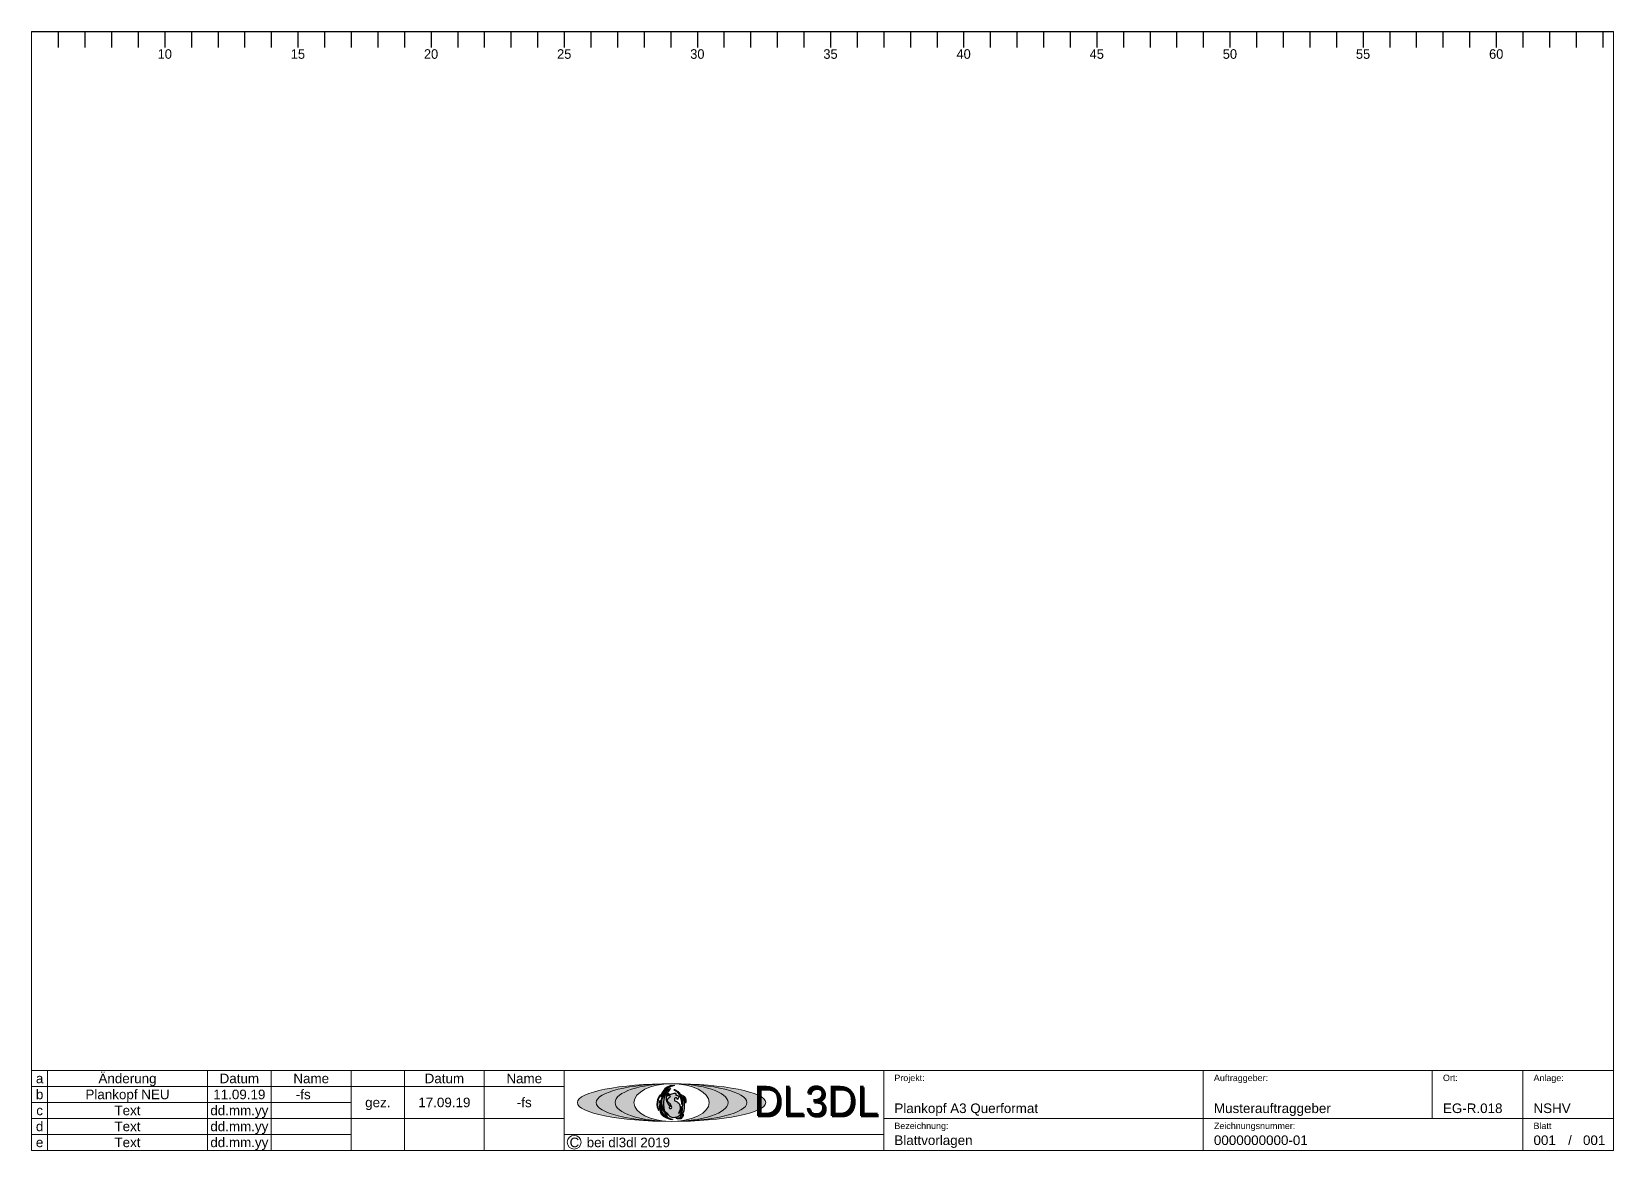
# Model space of a CAD drawing. Extents: x 0 to 842, y -317 to 297.
# Drawn here: x 0 to 297, y 0 to 210 of the extents above; entities that cross this region are included whole.
import ezdxf
from ezdxf.enums import TextEntityAlignment as Align

# ---------------------------------------------------------------- set-up
doc = ezdxf.new("R2010")
doc.units = 0
doc.layers.get('0').update_dxf_attribs({"linetype": 'CONTINUOUS', "lineweight": 5, "true_color": 0xffffff})
for name, color, linetype, lineweight, true_color in [('BLATTRAHMEN', 5, 'CONTINUOUS', 5, 0x0000ff), ('LOGO_A', 1, 'CONTINUOUS', 5, 0xff0000), ('LOGO_B', 30, 'CONTINUOUS', 5, 0xff7f00), ('LOGO_C', 12, 'CONTINUOUS', 5, 0xaa0000), ('LOGO_TEXT', 5, 'CONTINUOUS', 5, 0x0000ff), ('TEXT_VORGABE', 1, 'CONTINUOUS', 5, 0xff0000)]:
    doc.layers.add(name, color=color, linetype=linetype, lineweight=lineweight, true_color=true_color)
for name, color, linetype, true_color in [('Logo_Text2', 1, 'CONTINUOUS', 0xff0000), ('PFOENIX', 94, 'CONTINUOUS', 0x008000), ('RASTER', 5, 'CONTINUOUS', 0x0000ff), ('TEXT_AUSGEFUELLT', 3, 'CONTINUOUS', 0x00ff00)]:
    doc.layers.add(name, color=color, linetype=linetype, true_color=true_color)
doc.styles.add('textstyle156', font='')
doc.styles.add('textstyle157', font='')
doc.styles.add('textstyle158', font='')
doc.styles.add('textstyle159', font='')
doc.styles.add('textstyle172', font='')
doc.styles.add('textstyle173', font='')
doc.styles.add('textstyle174', font='')
doc.styles.add('textstyle175', font='')
doc.styles.add('textstyle176', font='')
doc.styles.add('textstyle177', font='')
doc.styles.add('textstyle178', font='')
doc.styles.add('textstyle18', font='')
doc.styles.add('textstyle180', font='')
doc.styles.add('textstyle181', font='')
doc.styles.add('textstyle187', font='')
doc.styles.add('textstyle189', font='')
doc.styles.add('textstyle191', font='')
doc.styles.add('textstyle193', font='')
doc.styles.add('textstyle195', font='')
doc.styles.add('textstyle197', font='')
doc.styles.add('textstyle199', font='')
doc.styles.add('textstyle20', font='')
doc.styles.add('textstyle201', font='')
doc.styles.add('textstyle203', font='')
doc.styles.add('textstyle205', font='')
doc.styles.add('textstyle207', font='')
doc.styles.add('textstyle209', font='')
doc.styles.add('textstyle211', font='')
doc.styles.add('textstyle213', font='')
doc.styles.add('textstyle215', font='')
doc.styles.add('textstyle217', font='')
doc.styles.add('textstyle219', font='')
doc.styles.add('textstyle22', font='')
doc.styles.add('textstyle221', font='')
doc.styles.add('textstyle223', font='')
doc.styles.add('textstyle225', font='')
doc.styles.add('textstyle227', font='')
doc.styles.add('textstyle229', font='')
doc.styles.add('textstyle231', font='')
doc.styles.add('textstyle233', font='')
doc.styles.add('textstyle235', font='')
doc.styles.add('textstyle237', font='')
doc.styles.add('textstyle239', font='')
doc.styles.add('textstyle24', font='')
doc.styles.add('textstyle241', font='')
doc.styles.add('textstyle243', font='')
doc.styles.add('textstyle245', font='')
doc.styles.add('textstyle247', font='')
doc.styles.add('textstyle26', font='')
doc.styles.add('textstyle28', font='')
doc.styles.add('textstyle30', font='')
doc.styles.get('textstyle156').set_extended_font_data('TGL 31034-1')
doc.styles.get('textstyle157').set_extended_font_data('TGL 31034-1')
doc.styles.get('textstyle158').set_extended_font_data('TGL 31034-1')
doc.styles.get('textstyle159').set_extended_font_data('TGL 31034-1')
doc.styles.get('textstyle172').set_extended_font_data('TGL 31034-1')
doc.styles.get('textstyle173').set_extended_font_data('TGL 31034-1')
doc.styles.get('textstyle174').set_extended_font_data('TGL 31034-1')
doc.styles.get('textstyle175').set_extended_font_data('TGL 31034-1')
doc.styles.get('textstyle176').set_extended_font_data('TGL 31034-1')
doc.styles.get('textstyle177').set_extended_font_data('TGL 31034-1')
doc.styles.get('textstyle178').set_extended_font_data('TGL 31034-1')
doc.styles.get('textstyle18').set_extended_font_data('Liberation Sans')
doc.styles.get('textstyle180').set_extended_font_data('TGL 31034-1')
doc.styles.get('textstyle181').set_extended_font_data('TGL 31034-1')
doc.styles.get('textstyle187').set_extended_font_data('Liberation Sans')
doc.styles.get('textstyle189').set_extended_font_data('Liberation Sans')
doc.styles.get('textstyle191').set_extended_font_data('Liberation Sans')
doc.styles.get('textstyle193').set_extended_font_data('Liberation Sans')
doc.styles.get('textstyle195').set_extended_font_data('Liberation Sans')
doc.styles.get('textstyle197').set_extended_font_data('Liberation Sans')
doc.styles.get('textstyle199').set_extended_font_data('Liberation Sans')
doc.styles.get('textstyle20').set_extended_font_data('Liberation Sans')
doc.styles.get('textstyle201').set_extended_font_data('Liberation Sans')
doc.styles.get('textstyle203').set_extended_font_data('Liberation Sans')
doc.styles.get('textstyle205').set_extended_font_data('Liberation Sans')
doc.styles.get('textstyle207').set_extended_font_data('Liberation Sans')
doc.styles.get('textstyle209').set_extended_font_data('Liberation Sans')
doc.styles.get('textstyle211').set_extended_font_data('Liberation Sans')
doc.styles.get('textstyle213').set_extended_font_data('Liberation Sans')
doc.styles.get('textstyle215').set_extended_font_data('Liberation Sans')
doc.styles.get('textstyle217').set_extended_font_data('Liberation Sans')
doc.styles.get('textstyle219').set_extended_font_data('Liberation Sans')
doc.styles.get('textstyle22').set_extended_font_data('Liberation Sans')
doc.styles.get('textstyle221').set_extended_font_data('Liberation Sans')
doc.styles.get('textstyle223').set_extended_font_data('Liberation Sans')
doc.styles.get('textstyle225').set_extended_font_data('Liberation Sans')
doc.styles.get('textstyle227').set_extended_font_data('Liberation Sans')
doc.styles.get('textstyle229').set_extended_font_data('Liberation Sans')
doc.styles.get('textstyle231').set_extended_font_data('Liberation Sans')
doc.styles.get('textstyle233').set_extended_font_data('Liberation Sans')
doc.styles.get('textstyle235').set_extended_font_data('Liberation Sans')
doc.styles.get('textstyle237').set_extended_font_data('Liberation Sans')
doc.styles.get('textstyle239').set_extended_font_data('Liberation Sans')
doc.styles.get('textstyle24').set_extended_font_data('Liberation Sans')
doc.styles.get('textstyle241').set_extended_font_data('Liberation Sans')
doc.styles.get('textstyle243').set_extended_font_data('Liberation Sans')
doc.styles.get('textstyle245').set_extended_font_data('Liberation Sans')
doc.styles.get('textstyle247').set_extended_font_data('Liberation Sans')
doc.styles.get('textstyle26').set_extended_font_data('Liberation Sans')
doc.styles.get('textstyle28').set_extended_font_data('Liberation Sans')
doc.styles.get('textstyle30').set_extended_font_data('Liberation Sans')

msp = doc.modelspace()

# ---------------------------------------------------------------- hatches: boundary and pattern name
at = {"layer": 'LOGO_A'}
h = msp.add_hatch(color=256, dxfattribs=at)
edge = h.paths.add_edge_path()
edge.add_ellipse((120.16, 8.97), major_axis=(7.07, 0), ratio=0.5, start_angle=0, end_angle=360)
edge = h.paths.add_edge_path()
edge.add_ellipse((120.16, 8.97), major_axis=(10.61, 0), ratio=0.333333, start_angle=0, end_angle=360)
at = {"layer": 'LOGO_B'}
h = msp.add_hatch(color=256, dxfattribs=at)
edge = h.paths.add_edge_path()
edge.add_ellipse((120.16, 8.97), major_axis=(10.61, 0), ratio=0.333333, start_angle=0, end_angle=360)
edge = h.paths.add_edge_path()
edge.add_ellipse((120.16, 8.97), major_axis=(14.14, 0), ratio=0.25, start_angle=0, end_angle=360)
at = {"layer": 'LOGO_C'}
h = msp.add_hatch(color=256, dxfattribs=at)
edge = h.paths.add_edge_path()
edge.add_ellipse((120.16, 8.97), major_axis=(14.14, 0), ratio=0.25, start_angle=0, end_angle=360)
edge = h.paths.add_edge_path()
edge.add_ellipse((120.16, 8.97), major_axis=(17.68, 0), ratio=0.2, start_angle=0, end_angle=360)
at = {"layer": 'PFOENIX'}
h = msp.add_hatch(color=256, dxfattribs=at)
edge = h.paths.add_edge_path()
edge.add_spline(control_points=[(120.69, 12.2), (118.82, 11.75), (118.13, 9.96), (118.13, 9.96)], knot_values=[0, 0, 0, 0, 1, 1, 1, 1], degree=3, periodic=0)
edge.add_spline(control_points=[(118.13, 9.96), (118.15, 10.09), (118.41, 12.19), (120.69, 12.2)], knot_values=[0, 0, 0, 0, 1, 1, 1, 1], degree=3, periodic=0)
h = msp.add_hatch(color=256, dxfattribs=at)
edge = h.paths.add_edge_path()
edge.add_spline(control_points=[(118.1, 10.46), (116.97, 9.39), (117.52, 7.59), (117.77, 7.47)], knot_values=[0, 0, 0, 0, 1, 1, 1, 1], degree=3, periodic=0)
edge.add_spline(control_points=[(117.77, 7.47), (117.69, 7.54), (117.14, 9.34), (118.1, 10.46)], knot_values=[0, 0, 0, 0, 1, 1, 1, 1], degree=3, periodic=0)
h = msp.add_hatch(color=256, dxfattribs=at)
edge = h.paths.add_edge_path()
edge.add_spline(control_points=[(119.63, 8.52), (119.92, 8.34), (119.72, 8.01), (119.72, 8.01), (119.72, 8.01), (119.79, 7.84), (120.23, 7.84), (120.16, 8.25), (120.08, 8.52), (119.71, 8.89), (119.42, 9.13), (119.31, 9.46), (119.53, 9.8), (119.88, 10.03), (119.95, 10.12), (119.9, 10.24), (119.7, 10.24), (119.51, 10.19), (119.37, 10.27), (119.4, 10.52), (119.63, 10.64), (119.64, 10.65), (119.64, 10.64), (119.58, 10.53), (119.47, 10.45), (119.56, 10.38), (119.83, 10.45), (120.15, 10.63), (120.72, 10.75), (120.92, 10.72), (120.95, 10.67), (120.98, 10.48), (120.91, 10.33), (121.19, 10.36), (121.39, 10.28), (121.55, 10.11), (121.51, 9.84), (121.32, 9.6), (121.25, 9.55), (121.25, 9.55), (121.23, 9.68), (121.18, 9.83), (121.01, 9.87), (120.78, 9.83), (120.68, 9.6), (120.69, 9.32), (120.89, 9.24), (121.31, 9.1), (121.51, 8.84)], knot_values=[0, 0, 0, 0, 1, 2, 3, 4, 5, 6, 7, 8, 9, 10, 11, 12, 13, 14, 15, 16, 17, 18, 19, 20, 21, 22, 23, 24, 25, 26, 27, 28, 29, 30, 31, 32, 33, 34, 35, 36, 37, 38, 39, 40, 41, 42, 43, 44, 45, 46, 46, 46, 46], degree=3, periodic=0)
edge.add_spline(control_points=[(121.51, 8.84), (121.7, 8.51), (121.83, 8.05), (121.76, 7.61), (121.6, 7.2), (121.45, 6.96), (121.45, 6.96), (121.93, 7.25), (122.06, 7.74), (122.06, 8.13), (122.01, 8.23), (122.16, 7.98), (122.17, 7.53), (122.08, 7.24), (121.69, 6.52), (121.28, 6.25), (120.81, 6.12), (120.26, 6.12), (119.91, 6.29), (119.91, 6.29), (119.91, 6.29)], knot_values=[0, 0, 0, 0, 1, 2, 3, 4, 5, 6, 7, 8, 9, 10, 11, 12, 13, 14, 15, 16, 17, 18, 18, 18, 18], degree=3, periodic=0)
edge.add_spline(control_points=[(119.91, 6.29), (119.91, 6.29), (119.87, 6.26), (117.14, 9.39), (119.97, 11.65)], knot_values=[0, 0, 0, 0, 1, 2, 2, 2, 2], degree=3, periodic=0)
edge.add_spline(control_points=[(119.97, 11.65), (118.73, 10.04), (119.63, 8.52), (119.63, 8.52), (119.63, 8.52), (119.63, 8.52), (119.63, 8.52)], knot_values=[0, 0, 0, 0, 1, 2, 3, 4, 4, 4, 4], degree=3, periodic=0)
h = msp.add_hatch(color=256, dxfattribs=at)
edge = h.paths.add_edge_path()
edge.add_spline(control_points=[(119.55, 11.7), (118.15, 8.97), (119.45, 6.14), (119.45, 6.13), (119.45, 6.13), (117.43, 9.01), (119.55, 11.7), (119.55, 11.7), (119.55, 11.7)], knot_values=[0, 0, 0, 0, 1, 2, 3, 4, 5, 6, 6, 6, 6], degree=3, periodic=0)
h = msp.add_hatch(color=256, dxfattribs=at)
edge = h.paths.add_edge_path()
edge.add_spline(control_points=[(117.97, 9.34), (118.04, 6.67), (120.36, 5.76), (120.36, 5.76), (120.36, 5.76), (117.75, 6.4), (117.99, 9.31), (117.99, 9.31), (117.97, 9.34)], knot_values=[0, 0, 0, 0, 1, 2, 3, 4, 5, 6, 6, 6, 6], degree=3, periodic=0)
h = msp.add_hatch(color=256, dxfattribs=at)
edge = h.paths.add_edge_path()
edge.add_spline(control_points=[(121.93, 9.53), (121.97, 9.3), (122, 9.12), (122.02, 8.84), (122.02, 8.62), (122.02, 8.62), (122.02, 8.62), (122.12, 8.92), (122.12, 9.27), (122.05, 9.9), (121.85, 10.48), (121.68, 10.76), (121.2, 11.15), (120.56, 11.44), (120.56, 11.44), (120.56, 11.44)], knot_values=[0, 0, 0, 0, 1, 2, 3, 4, 5, 6, 7, 8, 9, 10, 11, 12, 13, 13, 13, 13], degree=3, periodic=0)
edge.add_spline(control_points=[(120.56, 11.44), (120.95, 11.24), (121.16, 11.02), (121.39, 10.73), (121.62, 10.43), (121.84, 9.94), (121.93, 9.53)], knot_values=[0, 0, 0, 0, 1, 2, 3, 4, 4, 4, 4], degree=3, periodic=0)
h = msp.add_hatch(color=256, dxfattribs=at)
edge = h.paths.add_edge_path()
edge.add_spline(control_points=[(122.54, 8.01), (122.52, 7.66), (122.41, 7.18), (122.26, 6.91), (121.93, 6.6), (121.73, 6.41), (121.73, 6.41), (121.87, 6.65), (122.06, 6.95), (122.16, 7.25), (122.17, 7.53), (122.04, 8.17)], knot_values=[0, 0, 0, 0, 1, 2, 3, 4, 5, 6, 7, 8, 9, 9, 9, 9], degree=3, periodic=0)
edge.add_spline(control_points=[(122.04, 8.17), (122.23, 8.26), (122.26, 8.46), (122.28, 9.05), (122.25, 9.59), (122.23, 9.88), (122.05, 10.45), (121.94, 10.53), (122.26, 10.12), (122.36, 9.83), (122.47, 9.44), (122.53, 9.05), (122.56, 8.51), (122.54, 8.01)], knot_values=[0, 0, 0, 0, 1, 2, 3, 4, 5, 6, 7, 8, 9, 10, 11, 11, 11, 11], degree=3, periodic=0)
h = msp.add_hatch(color=256, dxfattribs=at)
edge = h.paths.add_edge_path()
edge.add_spline(control_points=[(122.79, 8.83), (122.78, 9.2), (122.73, 9.45), (122.68, 9.73), (122.56, 9.96), (122.31, 10.31), (122.31, 10.31), (122.31, 10.31)], knot_values=[0, 0, 0, 0, 1, 2, 3, 4, 5, 5, 5, 5], degree=3, periodic=0)
edge.add_spline(control_points=[(122.31, 10.31), (122.9, 10.02), (122.79, 8.83), (122.79, 8.83), (122.79, 8.83)], knot_values=[0, 0, 0, 0, 1, 2, 2, 2, 2], degree=3, periodic=0)
h = msp.add_hatch(color=256, dxfattribs=at)
edge = h.paths.add_edge_path()
edge.add_spline(control_points=[(121.1, 6), (121.35, 5.9), (121.77, 5.89), (122, 5.96), (122.2, 6.19), (122.34, 6.51), (122.35, 6.75), (122.38, 6.85), (122.38, 6.85), (122.38, 6.85), (122.29, 6.64), (122.23, 6.57), (122.06, 6.36), (121.88, 6.24), (121.7, 6.16), (121.44, 6.08), (121.19, 6.06), (121.1, 6.06), (121, 6.07), (121, 6.06), (121, 6.06), (121.06, 6.02), (121.1, 6), (121.1, 6), (121.1, 6)], knot_values=[0, 0, 0, 0, 1, 2, 3, 4, 5, 6, 7, 8, 9, 10, 11, 12, 13, 14, 15, 16, 17, 18, 19, 20, 21, 22, 22, 22, 22], degree=3, periodic=0)

# ---------------------------------------------------------------- linework, layer by layer
for major_axis, ratio in [((17.68, 0), 0.2), ((14.14, 0), 0.25), ((10.61, 0), 0.333333), ((7.07, 0), 0.5)]:
    msp.add_ellipse((120.16, 8.97), major_axis=major_axis, ratio=ratio)
at = {"layer": 'BLATTRAHMEN'}
for p, q in [((0, 15), (0, 210)), ((297, 0), (297, 210)), ((0, 12), (0, 15)), ((3, 15), (0, 15)), ((3, 12), (3, 15)), ((3, 15), (60, 15)), ((33, 12), (33, 15)), ((45, 12), (45, 15)), ((60, 12), (60, 15)), ((60, 15), (297, 15)), ((70, 12), (70, 15)), ((85, 12), (85, 15)), ((100, 12), (100, 15)), ((160, 6), (160, 15)), ((220, 6), (220, 15)), ((263, 15), (263, 6)), ((280, 6), (280, 15)), ((0, 9), (0, 12)), ((3, 12), (0, 12)), ((3, 9), (3, 12)), ((3, 12), (60, 12)), ((33, 9), (33, 12)), ((45, 9), (45, 12)), ((60, 12), (100, 12)), ((60, 9), (60, 12)), ((70, 6), (70, 12)), ((85, 6), (85, 12)), ((100, 6), (100, 12)), ((0, 6), (0, 9)), ((3, 9), (0, 9)), ((3, 6), (3, 9)), ((3, 9), (60, 9)), ((33, 6), (33, 9)), ((45, 6), (45, 9)), ((60, 6), (60, 9)), ((0, 3), (0, 6)), ((3, 6), (0, 6)), ((3, 3), (3, 6)), ((3, 6), (60, 6)), ((33, 3), (33, 6)), ((45, 3), (45, 6)), ((60, 3), (60, 6)), ((60, 6), (100, 6)), ((70, 0), (70, 6)), ((85, 0), (85, 6)), ((100, 0), (100, 6)), ((160, 0), (160, 6)), ((160, 6), (297, 6)), ((220, 0), (220, 6)), ((280, 0), (280, 6)), ((0, 0), (0, 3)), ((3, 3), (0, 3)), ((3, 0), (3, 3)), ((3, 3), (45, 3)), ((33, 0), (33, 3)), ((45, 0), (45, 3)), ((45, 3), (60, 3)), ((60, 0), (60, 3)), ((60, 3), (60, 3)), ((100, 3), (160, 3)), ((0, 0), (3, 0)), ((3, 0), (33, 0)), ((33, 0), (45, 0)), ((45, 0), (60, 0)), ((60, 0), (70, 0)), ((70, 0), (85, 0)), ((85, 0), (100, 0)), ((100, 0), (160, 0)), ((160, 0), (220, 0)), ((220, 0), (280, 0)), ((280, 0), (297, 0))]:
    msp.add_line(p, q, dxfattribs=at)
at = {"layer": 'PFOENIX'}
for points in [[(120.69, 12.2), (118.41, 12.19), (118.15, 10.09), (118.13, 9.96)], [(120.69, 12.2), (118.82, 11.75), (118.13, 9.96), (118.13, 9.96)], [(118.1, 10.46), (116.97, 9.39), (117.52, 7.59), (117.77, 7.47)], [(119.97, 11.65), (117.14, 9.39), (119.87, 6.26), (119.91, 6.29), (119.91, 6.29)], [(118.1, 10.46), (117.14, 9.34), (117.69, 7.54), (117.77, 7.47)], [(117.97, 9.34), (118.04, 6.67), (120.36, 5.76), (120.36, 5.76), (120.36, 5.76), (117.75, 6.4), (117.99, 9.31), (117.99, 9.31), (117.97, 9.34)], [(119.55, 11.7), (118.15, 8.97), (119.45, 6.14), (119.45, 6.13), (119.45, 6.13), (117.43, 9.01), (119.55, 11.7), (119.55, 11.7), (119.55, 11.7)], [(119.97, 11.65), (118.73, 10.04), (119.63, 8.52), (119.63, 8.52), (119.63, 8.52), (119.63, 8.52), (119.63, 8.52)], [(119.63, 8.52), (119.92, 8.34), (119.72, 8.01), (119.72, 8.01), (119.72, 8.01), (119.79, 7.84), (120.23, 7.84), (120.16, 8.25), (120.08, 8.52), (119.71, 8.89), (119.42, 9.13), (119.31, 9.46), (119.53, 9.8), (119.88, 10.03), (119.95, 10.12), (119.9, 10.24), (119.7, 10.24), (119.51, 10.19), (119.37, 10.27), (119.4, 10.52), (119.63, 10.64), (119.64, 10.65), (119.64, 10.64), (119.58, 10.53), (119.47, 10.45), (119.56, 10.38), (119.83, 10.45), (120.15, 10.63), (120.72, 10.75), (120.92, 10.72), (120.95, 10.67), (120.98, 10.48), (120.91, 10.33), (121.19, 10.36), (121.39, 10.28), (121.55, 10.11), (121.51, 9.84), (121.32, 9.6), (121.25, 9.55), (121.25, 9.55), (121.23, 9.68), (121.18, 9.83), (121.01, 9.87), (120.78, 9.83), (120.68, 9.6), (120.69, 9.32), (120.89, 9.24), (121.31, 9.1), (121.51, 8.84)], [(120.56, 11.44), (120.95, 11.24), (121.16, 11.02), (121.39, 10.73), (121.62, 10.43), (121.84, 9.94), (121.93, 9.53)], [(121.93, 9.53), (121.97, 9.3), (122, 9.12), (122.02, 8.84), (122.02, 8.62), (122.02, 8.62), (122.02, 8.62), (122.12, 8.92), (122.12, 9.27), (122.05, 9.9), (121.85, 10.48), (121.68, 10.76), (121.2, 11.15), (120.56, 11.44), (120.56, 11.44), (120.56, 11.44)], [(122.04, 8.17), (122.23, 8.26), (122.26, 8.46), (122.28, 9.05), (122.25, 9.59), (122.23, 9.88), (122.05, 10.45), (121.94, 10.53), (122.26, 10.12), (122.36, 9.83), (122.47, 9.44), (122.53, 9.05), (122.56, 8.51), (122.54, 8.01)], [(122.31, 10.31), (122.9, 10.02), (122.79, 8.83), (122.79, 8.83), (122.79, 8.83)], [(122.79, 8.83), (122.78, 9.2), (122.73, 9.45), (122.68, 9.73), (122.56, 9.96), (122.31, 10.31), (122.31, 10.31), (122.31, 10.31)], [(121.51, 8.84), (121.7, 8.51), (121.83, 8.05), (121.76, 7.61), (121.6, 7.2), (121.45, 6.96), (121.45, 6.96), (121.93, 7.25), (122.06, 7.74), (122.06, 8.13), (122.01, 8.23), (122.16, 7.98), (122.17, 7.53), (122.08, 7.24), (121.69, 6.52), (121.28, 6.25), (120.81, 6.12), (120.26, 6.12), (119.91, 6.29), (119.91, 6.29), (119.91, 6.29)], [(121.1, 6), (121.35, 5.9), (121.77, 5.89), (122, 5.96), (122.2, 6.19), (122.34, 6.51), (122.35, 6.75), (122.38, 6.85), (122.38, 6.85), (122.38, 6.85), (122.29, 6.64), (122.23, 6.57), (122.06, 6.36), (121.88, 6.24), (121.7, 6.16), (121.44, 6.08), (121.19, 6.06), (121.1, 6.06), (121, 6.07), (121, 6.06), (121, 6.06), (121.06, 6.02), (121.1, 6), (121.1, 6), (121.1, 6)], [(122.54, 8.01), (122.52, 7.66), (122.41, 7.18), (122.26, 6.91), (121.93, 6.6), (121.73, 6.41), (121.73, 6.41), (121.87, 6.65), (122.06, 6.95), (122.16, 7.25), (122.17, 7.53), (122.04, 8.17)]]:
    msp.add_open_spline(points, degree=3, dxfattribs=at)
at = {"layer": 'RASTER'}
for p, q in [((0, 210), (297, 210)), ((5, 210), (5, 207)), ((10, 210), (10, 207)), ((15, 210), (15, 207)), ((20, 210), (20, 207)), ((25, 210), (25, 207)), ((30, 210), (30, 207)), ((35, 210), (35, 207)), ((40, 210), (40, 207)), ((45, 210), (45, 207)), ((50, 210), (50, 207)), ((55, 210), (55, 207)), ((60, 210), (60, 207)), ((65, 210), (65, 207)), ((70, 210), (70, 207)), ((75, 210), (75, 207)), ((80, 210), (80, 207)), ((85, 210), (85, 207)), ((90, 210), (90, 207)), ((95, 210), (95, 207)), ((100, 210), (100, 207)), ((105, 210), (105, 207)), ((110, 210), (110, 207)), ((115, 210), (115, 207)), ((120, 210), (120, 207)), ((125, 210), (125, 207)), ((130, 210), (130, 207)), ((135, 210), (135, 207)), ((140, 210), (140, 207)), ((145, 210), (145, 207)), ((150, 210), (150, 207)), ((155, 210), (155, 207)), ((160, 210), (160, 207)), ((165, 210), (165, 207)), ((170, 210), (170, 207)), ((175, 210), (175, 207)), ((180, 210), (180, 207)), ((185, 210), (185, 207)), ((190, 210), (190, 207)), ((195, 210), (195, 207)), ((200, 210), (200, 207)), ((205, 210), (205, 207)), ((210, 210), (210, 207)), ((215, 210), (215, 207)), ((220, 210), (220, 207)), ((225, 210), (225, 207)), ((230, 210), (230, 207)), ((235, 210), (235, 207)), ((240, 210), (240, 207)), ((245, 210), (245, 207)), ((250, 210), (250, 207)), ((255, 210), (255, 207)), ((260, 210), (260, 207)), ((265, 210), (265, 207)), ((270, 210), (270, 207)), ((275, 210), (275, 207)), ((280, 210), (280, 207)), ((285, 210), (285, 207)), ((290, 210), (290, 207)), ((295, 210), (295, 207))]:
    msp.add_line(p, q, dxfattribs=at)
at = {"layer": 'TEXT_VORGABE'}
msp.add_circle((101.86, 1.52), 1.3, dxfattribs=at)

# ---------------------------------------------------------------- texts
at = {"layer": 'LOGO_TEXT', "style": 'textstyle181'}
msp.add_text('DL3DL', height=5.657, dxfattribs=at).set_placement((147.53, 9.02), align=Align.MIDDLE_CENTER)
at = {"layer": 'Logo_Text2', "style": 'textstyle180'}
msp.add_text('DL3DL', height=5.657, dxfattribs=at).set_placement((147.33, 9.29), align=Align.MIDDLE_CENTER)
at = {"layer": 'RASTER'}
for s, style, p in [('10', 'textstyle178', (25, 205.8)), ('15', 'textstyle177', (50, 205.8)), ('20', 'textstyle176', (75, 205.8)), ('25', 'textstyle175', (100, 205.8)), ('30', 'textstyle174', (125, 205.8)), ('35', 'textstyle173', (150, 205.8)), ('40', 'textstyle172', (175, 205.8)), ('45', 'textstyle159', (200, 205.8)), ('50', 'textstyle158', (225, 205.8)), ('55', 'textstyle157', (250, 205.8)), ('60', 'textstyle156', (275, 205.8))]:
    msp.add_text(s, height=1.8, dxfattribs=dict(at, style=style)).set_placement(p, align=Align.MIDDLE_CENTER)
at = {"layer": 'TEXT_AUSGEFUELLT'}
for s, style, p in [('Plankopf NEU', 'textstyle187', (18, 10.5)), ('11.09.19', 'textstyle195', (39, 10.5)), ('-fs', 'textstyle203', (51, 10.5)), ('17.09.19', 'textstyle215', (77.5, 9)), ('-fs', 'textstyle213', (92.5, 9)), ('Text', 'textstyle201', (18, 7.5)), ('dd.mm.yy', 'textstyle209', (39, 7.5)), ('Text', 'textstyle199', (18, 4.5)), ('dd.mm.yy', 'textstyle207', (39, 4.5)), ('Text', 'textstyle197', (18, 1.5)), ('dd.mm.yy', 'textstyle205', (39, 1.5))]:
    msp.add_text(s, height=1.8, dxfattribs=dict(at, style=style)).set_placement(p, align=Align.MIDDLE_CENTER)
for s, style, p in [('Plankopf A3 Querformat', 'textstyle24', (162, 7)), ('Musterauftraggeber', 'textstyle22', (222, 7)), ('EG-R.018', 'textstyle18', (265, 7)), ('NSHV', 'textstyle30', (282, 7)), ('Blattvorlagen', 'textstyle211', (162, 1)), ('0000000000-01', 'textstyle20', (222, 1)), ('001', 'textstyle28', (282, 1)), ('/   001', 'textstyle26', (288.5, 1))]:
    msp.add_text(s, height=1.8, dxfattribs=dict(at, style=style)).set_placement(p)
at = {"layer": 'TEXT_VORGABE'}
for s, style, p in [('a', 'textstyle223', (1.5, 13.5)), ('Änderung', 'textstyle227', (18, 13.5)), ('Datum', 'textstyle225', (39, 13.5)), ('Name', 'textstyle239', (52.5, 13.5)), ('Datum', 'textstyle189', (77.5, 13.5)), ('Name', 'textstyle237', (92.5, 13.5)), ('b', 'textstyle221', (1.5, 10.5)), ('gez.', 'textstyle217', (65, 9)), ('c', 'textstyle219', (1.5, 7.5)), ('d', 'textstyle231', (1.5, 4.5)), ('e', 'textstyle229', (1.5, 1.5))]:
    msp.add_text(s, height=1.8, dxfattribs=dict(at, style=style)).set_placement(p, align=Align.MIDDLE_CENTER)
for s, style, p in [('Projekt:', 'textstyle247', (162, 13)), ('Auftraggeber:', 'textstyle243', (222, 13)), ('Ort:', 'textstyle241', (265, 13)), ('Anlage:', 'textstyle193', (282, 13)), ('Bezeichnung:', 'textstyle233', (162, 4)), ('Zeichnungsnummer:', 'textstyle245', (222, 4)), ('Blatt', 'textstyle191', (282, 4))]:
    msp.add_text(s, height=1.2, dxfattribs=dict(at, style=style)).set_placement(p)
at = {"layer": 'TEXT_VORGABE', "style": 'textstyle235'}
msp.add_text('C  bei dl3dl 2019', height=1.8, dxfattribs=at).set_placement((101.01, 1.49), align=Align.MIDDLE_LEFT)

doc.saveas('drawing.dxf')
